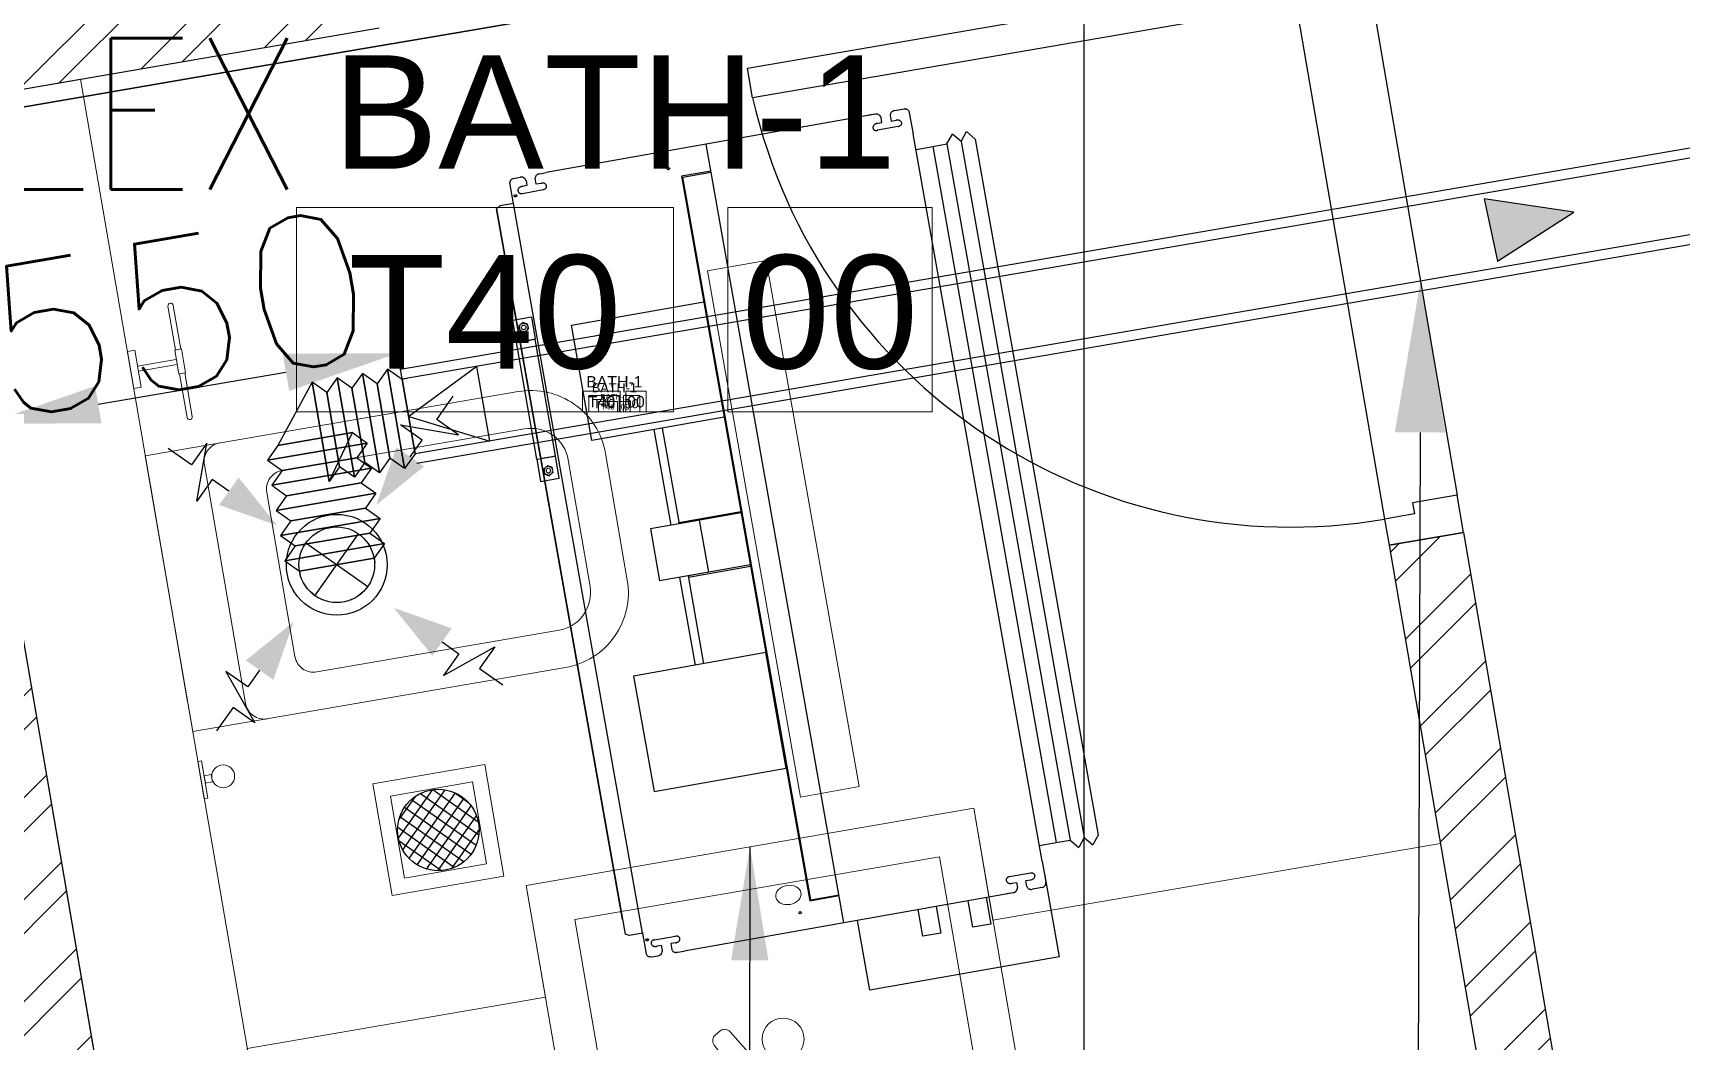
# Model space of a CAD drawing. Header units: millimetres. Extents: x -9226 to 166212, y -13 to 97274.
# Drawn here: x 34336 to 36515, y 19904 to 21236 of the extents above; entities that cross this region are included whole.
import ezdxf
from ezdxf.enums import TextEntityAlignment as Align

# ---------------------------------------------------------------- set-up
doc = ezdxf.new("R2010")
doc.units = ezdxf.units.MM
doc.linetypes.add('23491-GN-XR-PLOT LIMIT$0$DASHED', pattern=[0.75, 0.5, -0.25])
doc.linetypes.add('HIDDEN', pattern=[9.525, 6.35, -3.175])
doc.layers.get('0').update_dxf_attribs({"color": 8})
doc.layers.get('Defpoints').update_dxf_attribs({"color": 8})
for name, color, linetype in [('-EAD', 30, 'Continuous'), ('-TEXT', 7, 'Continuous'), ('1.INS', 8, 'Continuous'), ('1.SAD', 5, 'Continuous'), ('1.support 2', 7, 'Continuous'), ('23491-GN-XR-PLOT LIMIT$0$ARCADE', 8, 'Continuous'), ('23491-GN-XR-PLOT LIMIT$0$PODIUM', 8, 'Continuous'), ('23491-GN-XR-PLOT LIMIT$0$RETAIL', 8, 'Continuous'), ('23491-XR-AR-2ND FLOOR PLAN$0$23491-XR-AR-TYP-FLOOR$0$A-ELC-DP', 8, 'Continuous'), ('23491-XR-AR-2ND FLOOR PLAN$0$23491-XR-AR-TYP-FLOOR$0$A-ELC-DP @ 2000', 8, 'Continuous'), ('23491-XR-AR-2ND FLOOR PLAN$0$NEC-DR-FIXTURES', 8, 'Continuous'), ('EAD', 30, 'Continuous'), ('ETA-AC-SUPPORT', 25, 'Continuous'), ('FAD', 3, 'Continuous'), ('IZ-EAD', 200, 'Continuous'), ('M-HVAC-FCU-02', 20, 'Continuous'), ('M-HVAC-FCU-05', 20, 'Continuous'), ('UNIT', 20, 'Continuous'), ('VCD SHE', 7, 'Continuous')]:
    doc.layers.add(name, color=color, linetype=linetype)
for name, color, linetype, lineweight in [('1.XREF', 8, 'Continuous', 9), ('23491-XR-AR-2ND FLOOR PLAN$0$23491-XR-AR-TYP-FLOOR$0$A-FIXT-TOIT-PLAN', 8, 'Continuous', 5), ('23491-XR-AR-2ND FLOOR PLAN$0$23491-XR-AR-TYP-FLOOR$0$A-Glaz-Sill', 8, 'Continuous', 5), ('23491-XR-AR-2ND FLOOR PLAN$0$23491-XR-AR-TYP-FLOOR$0$A-WALL-PATT', 8, 'Continuous', 5), ('23491-XR-AR-2ND FLOOR PLAN$0$23491-XR-AR-TYP-FLOOR$0$TYP$0$2B+G+19+R Typical Floor$0$A-DOOR', 8, 'Continuous', 25), ('23491-XR-AR-2ND FLOOR PLAN$0$A-FLOR-IDEN', 8, 'Continuous', 9), ('23491-XR-AR-2ND FLOOR PLAN$0$A-FLOR-IDEN @ 10', 8, 'Continuous', 9), ('23491-XR-AR-2ND FLOOR PLAN$0$A-FLOR-IDEN @ 100', 8, 'Continuous', 9), ('23491-XR-AR-2ND FLOOR PLAN$0$A-FLOR-IDEN @ 5', 8, 'Continuous', 9), ('23491-XR-AR-2ND FLOOR PLAN$0$A-FLOR-IDEN @ 8', 8, 'Continuous', 9), ('23491-XR-AR-2ND FLOOR PLAN$0$A-WALL', 8, 'Continuous', 30), ('23491-XR-AR-2ND FLOOR PLAN$0$A-WALL-CAVI', 8, 'Continuous', 15), ('A-ANNO-DIMS', 8, 'Continuous', 9)]:
    doc.layers.add(name, color=color, linetype=linetype, lineweight=lineweight)
doc.styles.add('23491-XR-AR-2ND FLOOR PLAN$0$23491-XR-AR-TYP-FLOOR$0$SDC-TEXT-ARB', font='sdc-arb.shx')
doc.styles.add('23491-XR-AR-2ND FLOOR PLAN$0$SDC-TEXT_4_2', font='arial.ttf')
doc.styles.add('JSE', font='romans.shx', dxfattribs={"width": 0.85})
doc.styles.add('ROMANS', font='isocp.shx', dxfattribs={"width": 0.8})
doc.styles.get("Standard").update_dxf_attribs({"font": 'romans.shx', "height": 200})
doc.dimstyles.new('ISO-25', dxfattribs={"dimtxt": 200, "dimasz": 150, "dimexe": 1.25, "dimexo": 0.625, "dimgap": 1, "dimtad": 1, "dimtoh": 1, "dimdec": 0, "dimrnd": 5, "dimtxsty": 'Standard', "dimcen": 2.5, "dimclrd": 256, "dimclre": 256, "dimclrt": 7, "dimadec": 0, "dimazin": 0, "dimtfac": 1, "dimtdec": 0, "dimtix": 1, "dimtmove": 2, "dimatfit": 3, "dimfxl": 1, "dimarcsym": 1})
doc.dimstyles.new('JSE', dxfattribs={"dimtxt": 50, "dimasz": 150, "dimexe": 0.18, "dimexo": 0.0625, "dimgap": 50, "dimtad": 0, "dimdec": 0, "dimrnd": 5, "dimzin": 0, "dimdsep": 46, "dimtxsty": 'ROMANS', "dimcen": 0.09, "dimclrd": 7, "dimclre": 7, "dimclrt": 7, "dimadec": 0, "dimazin": 0, "dimtfac": 1, "dimtdec": 0, "dimtofl": 0, "dimtmove": 0, "dimatfit": 3, "dimfxl": 1, "dimtolj": 1, "dimtzin": 0, "dimarcsym": 1})

# ---------------------------------------------------------------- blocks, each defined once
blk = doc.blocks.new('*U197')
at = {"color": 8, "ltscale": 0.05}
blk.add_line((200, -145), (200, 145), dxfattribs=at)
at = {"color": 8}
for points in [[(0.1, -910), (200.1, -910), (200.1, 690), (0.1, 690)], [(271, 284), (262, 284), (262, 316), (271, 316), (271, 284)], [(200, -225), (205, -225), (205, -275), (200, -275)], [(205, -245), (214.6, -245), (214.6, -255), (205, -255)]]:
    blk.add_lwpolyline(points, close=True, dxfattribs=at)
for points in [[(263, 316), (263, 374.5)], [(270, 316), (270, 374.5)], [(210, 324.9), (200, 324.9)], [(200, 324.9), (200, 275.1)], [(210, 324.9), (210, 275.1)], [(210, 303.5), (262, 303.5)], [(210, 296.5), (262, 296.5)], [(263, 225.5), (263, 284)], [(270, 225.5), (270, 284)], [(210, 275.1), (200, 275.1)]]:
    blk.add_lwpolyline(points, dxfattribs=at)
blk.add_lwpolyline([(800, -85), (800, 85, 0.414214), (700, 185), (200, 185), (200, -185), (700, -185, 0.414214)], format="xyb", close=True, dxfattribs=at)
blk.add_lwpolyline([(300, -185, -0.414214), (275, -160), (275, 160, -0.414214), (300, 185)], format="xyb", dxfattribs=at)
at = {"color": 8, "ltscale": 0.2}
blk.add_lwpolyline([(750, -85), (750, 85, 0.414214), (700, 135), (375, 135, 0.414214), (350, 110), (350, -110, 0.414214), (375, -135), (700, -135, 0.414214)], format="xyb", close=True, dxfattribs=at)
blk.add_circle((425, 0), 50, dxfattribs=at)
at = {"color": 8}
blk.add_circle((229.7, -250), 15.1, dxfattribs=at)
for centre, start, end in [((266.5, 374.5), 0, 180), ((266.5, 225.5), 180, 0)]:
    blk.add_arc(centre, 3.5, start, end, dxfattribs=at)
blk = doc.blocks.new('*U201')
at = {"color": 8}
for points in [[(0.6, 899.9), (0, -700.1), (-300, -700.1), (-300, -300), (-450, -300), (-450, 300), (-300, 300), (-299.4, 899.9)], [(0, 400), (0, -400), (-25, -400), (-25, 400)], [(-25, -300), (-25, 300), (-450, 300), (-450, -300)], [(-79.1, 228.5), (-79.1, 99.2), (-60.6, 99.2), (-60.6, 228.5)], [(-79.1, -228.5), (-79.1, -99.2), (-60.6, -99.2), (-60.6, -228.5)]]:
    blk.add_lwpolyline(points, close=True, dxfattribs=at)
blk.add_lwpolyline([(-117.3, -6.3), (-117.3, 244.6), (-394.6, 244.6), (-394.6, -244.6), (-117.3, -244.6), (-117.3, -48.9)], dxfattribs=at)
blk.add_lwpolyline([(-60.3, -16, 0.999998), (-78.8, 16), (-213.5, -67.2, 0.405524), (-216.9, -80.7), (-213.1, -87.2, 0.405524), (-199.7, -91)], format="xyb", close=True, dxfattribs=at)
blk.add_circle((-192.3, 0), 27.7, dxfattribs=at)
for centre, radius, start, end in [((-69.5, 150), 29.5, 108.8563, 251.1437), ((-69.5, 150), 29.5, 287.566, 72.434), ((-69.5, 0), 38.8, 238.4369, 181.5631), ((-69.5, -150), 29.5, 108.8563, 251.1437), ((-69.5, -150), 29.5, 287.566, 72.434)]:
    blk.add_arc(centre, radius, start, end, dxfattribs=at)
blk = doc.blocks.new('*U210')
at = {"layer": '23491-XR-AR-2ND FLOOR PLAN$0$23491-XR-AR-TYP-FLOOR$0$TYP$0$2B+G+19+R Typical Floor$0$A-DOOR', "color": 8}
for p, q in [((0.765, 0), (0.035, 0)), ((0.75, -0.1), (0.05, -0.1))]:
    blk.add_line(p, q, dxfattribs=at)
blk.add_lwpolyline([(0.725, 0), (0.725, 0.7289), (0.765, 0.7289), (0.765, 0)], close=True, dxfattribs=at)
for points in [[(0.035, 0), (0, 0), (0, -0.1), (0.05, -0.1), (0.05, -0.04), (0.035, -0.04), (0.035, 0)], [(0.765, 0), (0.8, 0), (0.8, -0.1), (0.75, -0.1), (0.75, -0.04), (0.765, -0.04), (0.765, 0)]]:
    blk.add_lwpolyline(points, dxfattribs=at)
blk.add_arc((0.765, 0), 0.73, 93.1411, 180, dxfattribs=at)
blk = doc.blocks.new('*U722')
at = {"layer": '23491-XR-AR-2ND FLOOR PLAN$0$23491-XR-AR-TYP-FLOOR$0$A-ELC-DP @ 2000', "color": 8, "lineweight": 25, "insert": (129.2, 99.7), "char_height": 1442.988, "attachment_point": 1, "style": '23491-XR-AR-2ND FLOOR PLAN$0$23491-XR-AR-TYP-FLOOR$0$SDC-TEXT-ARB'}
blk.add_mtext_dynamic_manual_height_columns('{\\fArial|b0|i0|c0|p34;ONU}', width=1442.988, gutter_width=7214.9, heights=[0], dxfattribs=at)
blk = doc.blocks.new('23491-XR-AR-2ND FLOOR PLAN$0$23491-XR-AR-TYP-FLOOR$0$A$C81039be2')
at = {"layer": '23491-XR-AR-2ND FLOOR PLAN$0$23491-XR-AR-TYP-FLOOR$0$A-ELC-DP'}
blk.add_blockref('*U722', (0, 0), dxfattribs=at)
blk = doc.blocks.new('*U507')
at = {"color": 8, "linetype": 'ByBlock'}
for points in [[(1.3, 0), (-7, 0), (-7, 4.5), (1.3, 4.5)], [(2.5, 0), (7, 0), (7, 4.5), (2.5, 4.5)]]:
    blk.add_lwpolyline(points, close=True, dxfattribs=at)
at = {"color": 8, "linetype": 'ByBlock', "style": '23491-XR-AR-2ND FLOOR PLAN$0$SDC-TEXT_4_2'}
for tag, p in [('ROOM-NAME-2', (0, 9.95)), ('ROOM-NAME-1', (0, 6.6)), ('ROOM-NO.', (-2.85, 2.2)), ('ROOM-FINISH', (4.75, 2.2))]:
    blk.add_attdef(tag, text='', height=2.5, dxfattribs=at).set_placement(p, align=Align.MIDDLE_CENTER)
blk = doc.blocks.new('*U740')
at = {"layer": '23491-XR-AR-2ND FLOOR PLAN$0$A-FLOR-IDEN @ 10', "color": 8}
ref = blk.add_blockref('*U507', (35104.9, 20735.3), dxfattribs=dict(at, xscale=5.999999999999999, yscale=5.999999999999999, zscale=5.999999999999999))
ref.add_attrib('ROOM-NO.', 'T40', dxfattribs={"layer": '0', "color": 0, "linetype": 'ByBlock', "height": 15, "style": '23491-XR-AR-2ND FLOOR PLAN$0$SDC-TEXT_4_2'}).set_placement((35087.8, 20748.5), align=Align.MIDDLE_CENTER)
ref.add_attrib('ROOM-FINISH', '00', dxfattribs={"layer": '0', "color": 0, "linetype": 'ByBlock', "height": 15, "style": '23491-XR-AR-2ND FLOOR PLAN$0$SDC-TEXT_4_2'}).set_placement((35133.4, 20748.5), align=Align.MIDDLE_CENTER)
ref.add_attrib('ROOM-NAME-1', 'BATH-1', dxfattribs={"layer": '0', "color": 0, "linetype": 'ByBlock', "height": 15, "style": '23491-XR-AR-2ND FLOOR PLAN$0$SDC-TEXT_4_2'}).set_placement((35104.9, 20774.9), align=Align.MIDDLE_CENTER)
at = {"layer": '23491-XR-AR-2ND FLOOR PLAN$0$A-FLOR-IDEN @ 100', "color": 8}
ref = blk.add_blockref('*U507', (35104.9, 20735.3), dxfattribs=dict(at, xscale=60, yscale=60, zscale=60))
ref.add_attrib('ROOM-NO.', 'T40', dxfattribs={"layer": '0', "color": 0, "linetype": 'ByBlock', "height": 150, "style": '23491-XR-AR-2ND FLOOR PLAN$0$SDC-TEXT_4_2'}).set_placement((34933.9, 20867.3), align=Align.MIDDLE_CENTER)
ref.add_attrib('ROOM-FINISH', '00', dxfattribs={"layer": '0', "color": 0, "linetype": 'ByBlock', "height": 150, "style": '23491-XR-AR-2ND FLOOR PLAN$0$SDC-TEXT_4_2'}).set_placement((35389.9, 20867.3), align=Align.MIDDLE_CENTER)
ref.add_attrib('ROOM-NAME-1', 'BATH-1', dxfattribs={"layer": '0', "color": 0, "linetype": 'ByBlock', "height": 150, "style": '23491-XR-AR-2ND FLOOR PLAN$0$SDC-TEXT_4_2'}).set_placement((35104.9, 21131.3), align=Align.MIDDLE_CENTER)
at = {"layer": '23491-XR-AR-2ND FLOOR PLAN$0$A-FLOR-IDEN @ 5', "color": 8}
ref = blk.add_blockref('*U507', (35104.9, 20735.3), dxfattribs=dict(at, xscale=3, yscale=3, zscale=3))
ref.add_attrib('ROOM-NO.', 'T40', dxfattribs={"layer": '0', "color": 0, "linetype": 'ByBlock', "height": 7.5, "style": '23491-XR-AR-2ND FLOOR PLAN$0$SDC-TEXT_4_2'}).set_placement((35096.4, 20741.9), align=Align.MIDDLE_CENTER)
ref.add_attrib('ROOM-FINISH', '00', dxfattribs={"layer": '0', "color": 0, "linetype": 'ByBlock', "height": 7.5, "style": '23491-XR-AR-2ND FLOOR PLAN$0$SDC-TEXT_4_2'}).set_placement((35119.2, 20741.9), align=Align.MIDDLE_CENTER)
ref.add_attrib('ROOM-NAME-1', 'BATH-1', dxfattribs={"layer": '0', "color": 0, "linetype": 'ByBlock', "height": 7.5, "style": '23491-XR-AR-2ND FLOOR PLAN$0$SDC-TEXT_4_2'}).set_placement((35104.9, 20755.1), align=Align.MIDDLE_CENTER)
at = {"layer": '23491-XR-AR-2ND FLOOR PLAN$0$A-FLOR-IDEN @ 8', "color": 8}
ref = blk.add_blockref('*U507', (35104.9, 20735.3), dxfattribs=dict(at, xscale=4.8, yscale=4.8, zscale=4.8))
ref.add_attrib('ROOM-NO.', 'T40', dxfattribs={"layer": '0', "color": 0, "linetype": 'ByBlock', "height": 12, "style": '23491-XR-AR-2ND FLOOR PLAN$0$SDC-TEXT_4_2'}).set_placement((35091.3, 20745.9), align=Align.MIDDLE_CENTER)
ref.add_attrib('ROOM-FINISH', '00', dxfattribs={"layer": '0', "color": 0, "linetype": 'ByBlock', "height": 12, "style": '23491-XR-AR-2ND FLOOR PLAN$0$SDC-TEXT_4_2'}).set_placement((35127.7, 20745.9), align=Align.MIDDLE_CENTER)
ref.add_attrib('ROOM-NAME-1', 'BATH-1', dxfattribs={"layer": '0', "color": 0, "linetype": 'ByBlock', "height": 12, "style": '23491-XR-AR-2ND FLOOR PLAN$0$SDC-TEXT_4_2'}).set_placement((35104.9, 20767), align=Align.MIDDLE_CENTER)
blk = doc.blocks.new('23491-GN-XR-PLOT LIMIT')
at = {"layer": '23491-GN-XR-PLOT LIMIT$0$ARCADE', "color": 8}
blk.add_lwpolyline([(48271.7, 23525.6, 0.000496), (5000, 16088.4), (5000, 11014.2, -0.000526), (50902.2, 18902.5), (55000, 23715.1), (55000, 82243.6), (50763.6, 86480), (9264.6, 86480), (5000, 82215.4), (5000, 81480), (48692.6, 81480), (50500, 80172.6), (50500, 25555.4)], format="xyb", close=True, dxfattribs=at)
at = {"layer": '23491-GN-XR-PLOT LIMIT$0$PODIUM', "color": 8, "linetype": '23491-GN-XR-PLOT LIMIT$0$DASHED', "ltscale": 15, "flags": 128}
blk.add_lwpolyline([(5000, 82215.4), (5000, 11014.2, -0.000526), (50902.2, 18902.5), (55000, 23715.1), (55000, 82243.6), (50763.6, 86480), (9264.6, 86480)], format="xyb", close=True, dxfattribs=at)
blk.add_lwpolyline([(5000, 82215.4), (5000, 11014.2, -0.000526), (50902.2, 18902.5), (55000, 23715.1), (55000, 82243.6), (50763.6, 86480), (9264.6, 86480)], format="xyb", close=True, dxfattribs=at)
at = {"layer": '23491-GN-XR-PLOT LIMIT$0$RETAIL', "color": 8}
blk.add_lwpolyline([(48271.7, 23525.6), (50500, 25555.4), (50500, 80172.6), (48692.6, 81480), (5000, 81480), (5000, 71480), (40000, 71480), (40000, 32256.2, 0.000401), (5000, 26236.7), (5000, 16088.4, -0.000496)], format="xyb", close=True, dxfattribs=at)
blk = doc.blocks.new('23491-XR-AR-2ND FLOOR PLAN$0$A$C9ddd01cc')
at = {"layer": '23491-XR-AR-2ND FLOOR PLAN$0$NEC-DR-FIXTURES', "linetype": 'ByBlock'}
h = blk.add_hatch(dxfattribs=at)
h.set_pattern_fill('_USER', color=8, scale=17.945026, angle=163.5932, style=0, double=1, pattern_type=0)
h.set_pattern_definition([(45, (-596980.314, -23271.093), (-12.6890497, 12.6890497), []), (135, (-596980.314, -23271.093), (-12.6890497, -12.6890497), [])])
h.paths.add_polyline_path([(100, 171.8, 1), (100, 28.2, 1)])
at = {"layer": '23491-XR-AR-2ND FLOOR PLAN$0$NEC-DR-FIXTURES', "color": 8, "lineweight": 0, "ltscale": 0.5}
for points in [[(0, 0), (0, 200), (200, 200), (200, 0)], [(173.3, 173.3), (173.3, 26.7), (26.7, 26.7), (26.7, 173.3)]]:
    blk.add_lwpolyline(points, close=True, dxfattribs=at)
at = {"layer": '23491-XR-AR-2ND FLOOR PLAN$0$NEC-DR-FIXTURES', "color": 8, "linetype": 'ByBlock'}
blk.add_circle((100, 100), 71.8, dxfattribs=at)
blk = doc.blocks.new('23491-XR-AR-2ND FLOOR PLAN')
at = {"layer": '23491-XR-AR-2ND FLOOR PLAN$0$23491-XR-AR-TYP-FLOOR$0$A-WALL-PATT'}
h = blk.add_hatch(dxfattribs=at)
h.set_pattern_fill('ANSI32', color=8, scale=10)
h.set_pattern_definition([(45, (-10881.56, 822979.86), (-67.351921, 67.351921), []), (45, (-10836.66, 822979.86), (-67.351921, 67.351921), [])])
h.paths.add_polyline_path([(30779.8, 16849.4), (31165.8, 14604.1), (31252.1, 14691.4), (30878.3, 16866.4)])
h.paths.add_polyline_path([(34704.5, 17043.2), (34901.7, 17076.6), (34498.8, 19416.3), (36272.8, 19721.2), (36374.4, 19129.8), (36473, 19146.8), (36227.4, 20575.8), (36128.8, 20558.9), (36247.4, 19869.2), (34473.4, 19564.4), (34202.4, 21141), (34793.8, 21242.7), (34658.3, 22031.1), (35840.9, 22234.3), (35993.4, 21347.3), (36091.9, 21364.3), (35939.5, 22251.3), (36087.3, 22276.7), (36053.5, 22473.8), (34476.6, 22202.8), (34612, 21414.4), (33774.3, 21270.4), (33655.8, 21960.3), (33557.2, 21943.4), (33684.2, 21204.2), (30629, 20679.2), (30502, 21418.4), (33655.8, 21960.3), (33638.8, 22058.9), (30485.1, 21516.9), (29893.7, 21415.3), (29927.6, 21218.2), (30026.2, 21235.1), (30034.6, 21185.9), (30133.2, 21202.8), (30124.7, 21252.1), (30420.4, 21302.9), (30564.3, 20465.2), (30268.7, 20414.3), (30133.2, 21202.8), (30034.6, 21185.9), (30317.7, 19538.3), (30416.3, 19555.2), (30268.7, 20414.3), (30285.6, 20315.8), (30581.3, 20366.6), (30679.9, 20383.5), (30645.9, 20580.6), (31877.9, 20792.3), (32216.6, 18821.2), (31428.2, 18685.7), (31529.8, 18094.4), (30692.1, 17950.5), (30582, 18591.1), (30551.8, 18766.8), (30453.2, 18749.8), (30627.4, 17736.4), (30725.9, 17753.4), (30709, 17851.9), (31645.3, 18012.8), (31543.7, 18604.1), (32479.9, 18765), (32581.5, 18173.7), (32581.5, 18173.7), (32778.7, 18207.5), (32761.7, 18306.1), (32663.2, 18289.2), (32561.5, 18880.5), (32364.4, 18846.6), (32025.7, 20817.7), (33405.5, 21054.8), (33405.5, 21054.8), (33996.9, 21156.4), (34335.5, 19185.3), (33547.1, 19049.9), (33648.7, 18458.5), (33550.2, 18441.6), (33567.1, 18343), (33764.2, 18376.9), (33662.6, 18968.2), (34352.5, 19086.8)])
at = {"layer": '23491-XR-AR-2ND FLOOR PLAN$0$A-WALL', "color": 8}
for p, q in [((34202.4, 21141, 0), (34793.8, 21242.7, 0)), ((34473.4, 19564.2, 0), (34202.4, 21141, 0)), ((36227.4, 20575.8, 0), (36128.8, 20558.9, 0)), ((36473, 19146.8, 0), (36227.4, 20575.8, 0)), ((36128.8, 20558.9, 0), (36247.4, 19869, 0))]:
    blk.add_line(p, q, dxfattribs=at)
at = {"layer": '23491-XR-AR-2ND FLOOR PLAN$0$23491-XR-AR-TYP-FLOOR$0$A-FIXT-TOIT-PLAN', "color": 8, "extrusion": (-2.83166e-07, -4.86581e-08, -1), "xscale": -1, "zscale": -1, "rotation": 350.2485670208109}
blk.add_blockref('*U197', (-34319.1, 20461, 0), dxfattribs=at)
at = {"layer": '23491-XR-AR-2ND FLOOR PLAN$0$23491-XR-AR-TYP-FLOOR$0$A-FIXT-TOIT-PLAN', "color": 8, "extrusion": (6.75914e-08, 3.57444e-07, -1), "xscale": -1.000000000000004, "zscale": -1.000000000000004, "rotation": 80.22920464029166}
blk.add_blockref('*U201', (-35360.5, 19716.8, 0), dxfattribs=at)
at = {"layer": '23491-XR-AR-2ND FLOOR PLAN$0$23491-XR-AR-TYP-FLOOR$0$A-Glaz-Sill', "color": 8, "lineweight": 25, "xscale": -1, "rotation": 279.7502717616593}
blk.add_blockref('23491-XR-AR-2ND FLOOR PLAN$0$23491-XR-AR-TYP-FLOOR$0$A$C81039be2', (38464.1, 18778.6), dxfattribs=at)
at = {"layer": '23491-XR-AR-2ND FLOOR PLAN$0$23491-XR-AR-TYP-FLOOR$0$TYP$0$2B+G+19+R Typical Floor$0$A-DOOR', "color": 8, "extrusion": (-9.47577e-15, -1.62828e-15, -1), "xscale": -999.9999999999994, "yscale": 999.9999999999993, "zscale": -999.9999999999994, "rotation": 260.2497282382111}
blk.add_blockref('*U210', (-36128.8, 20558.9, 0), dxfattribs=at)
at = {"layer": '23491-XR-AR-2ND FLOOR PLAN$0$A-FLOR-IDEN'}
blk.add_blockref('*U740', (0, 0), dxfattribs=at)
at = {"layer": '23491-XR-AR-2ND FLOOR PLAN$0$A-WALL-CAVI', "color": 8}
blk.add_blockref('23491-GN-XR-PLOT LIMIT', (0, 0), dxfattribs=at)
at = {"layer": '23491-XR-AR-2ND FLOOR PLAN$0$NEC-DR-FIXTURES', "color": 8, "extrusion": (-1.27247e-07, -1.08716e-08, 1), "xscale": 0.7499999999999934, "yscale": 0.7499999999999934, "zscale": 0.7499999999999934, "rotation": 9.766630260982653}
blk.add_blockref('23491-XR-AR-2ND FLOOR PLAN$0$A$C9ddd01cc', (34811.1, 20095.9, 0), dxfattribs=at)
blk = doc.blocks.new('XREF')
at = {"layer": 'A-ANNO-DIMS', "color": 8}
blk.add_blockref('23491-XR-AR-2ND FLOOR PLAN', (0, 0), dxfattribs=at)
blk = doc.blocks.new('IZ-DV 150')
at = {"layer": 'IZ-EAD'}
for p, q in [((0, 75), (0, -75)), ((-75, 0), (75, 0))]:
    blk.add_line(p, q, dxfattribs=at)
for points in [[(-4.5, 299.5), (-57.4, 299.5), (48.4, 349.7), (-4.5, 349.7), (-4.5, 406.3)], [(-4.5, 258.8), (-4.5, 299.5)], [(-299.5, 4.5), (-299.5, 57.4), (-349.7, -48.4), (-349.7, 4.5), (-406.3, 4.5)], [(299.5, 4.5), (299.5, 57.4), (349.7, -48.4), (349.7, 4.5), (406.3, 4.5)], [(-258.8, 4.5), (-299.5, 4.5)], [(258.8, 4.5), (299.5, 4.5)], [(-4.5, -258.8), (-4.5, -299.5)], [(-4.5, -299.5), (-57.4, -299.5), (48.4, -349.7), (-4.5, -349.7), (-4.5, -406.3)]]:
    blk.add_lwpolyline(points, dxfattribs=at)
for radius in [100, 75]:
    blk.add_circle((0, 0), radius, dxfattribs=at)
for points in [[(28.8, 258.8), (-4.5, 141.6), (-37.9, 258.8)], [(-258.8, -28.8), (-141.6, 4.5), (-258.8, 37.9)], [(258.8, -28.8), (141.6, 4.5), (258.8, 37.9)], [(28.8, -258.8), (-4.5, -141.6), (-37.9, -258.8)]]:
    blk.add_solid(points, dxfattribs=at)
blk = doc.blocks.new('HVAC-VOL-SPD-S01-M-01-0400 R-01$0$HVAC-VOL-SPD-S01-M-01-0400 R-01$0$A$C2F9C6816')
blk.add_hatch(color=256).paths.add_polyline_path([(-198.8, -78.6), (-398.8, -153.6), (-198.8, -228.6)])
for p, q in [((-198.8, -78.6), (-398.8, -153.6)), ((-198.8, -228.6), (-198.8, -78.6)), ((-398.8, -153.6), (-198.8, -228.6))]:
    blk.add_line(p, q)
blk = doc.blocks.new('t')
at = {"layer": 'ETA-AC-SUPPORT', "color": 7, "linetype": 'HIDDEN', "ltscale": 0.3, "extrusion": (2.40653e-07, 5.25136e-08, 1)}
for p, q in [((4429.3, -9484.4, 0), (4379.3, -9484.4, 0)), ((4392.9, -9513, 0), (4404.3, -9506.4, 0)), ((4392.9, -9526.2, 0), (4392.9, -9513, 0)), ((4415.8, -9513, 0), (4404.3, -9506.4, 0)), ((4415.8, -9526.2, 0), (4415.8, -9513, 0)), ((4392.9, -9526.2, 0), (4404.3, -9532.9, 0)), ((4415.8, -9526.2, 0), (4404.3, -9532.9, 0))]:
    blk.add_line(p, q, dxfattribs=at)
at = {"layer": 'ETA-AC-SUPPORT', "color": 7, "linetype": 'Continuous', "ltscale": 0.3, "extrusion": (2.40653e-07, 5.25136e-08, 1), "elevation": 0}
blk.add_lwpolyline([(4429.3, -9484.4), (4429.3, -9543.9), (4379.3, -9543.9), (4379.3, -9484.4)], dxfattribs=at)
at = {"layer": 'ETA-AC-SUPPORT', "color": 7, "linetype": 'HIDDEN', "ltscale": 0.3, "extrusion": (2.40653e-07, 5.25136e-08, 1)}
for radius in [11.5, 6]:
    blk.add_circle((4404.3, -9519.6, 0), radius, dxfattribs=at)
blk = doc.blocks.new('*U554')
at = {"layer": 'ETA-AC-SUPPORT', "color": 7, "linetype": 'Continuous', "ltscale": 0.3, "extrusion": (2.40653e-07, 5.25136e-08, 1)}
for p, q in [((4404.3, -9357.5, 0), (4404.3, -9514.1, 0)), ((4429.3, -9357.5, 0), (4429.3, -9514.1, 0))]:
    blk.add_line(p, q, dxfattribs=at)
at = {"color": 7, "linetype": 'Continuous', "xscale": -0.5, "yscale": 0.5, "zscale": 0.5, "rotation": 180}
blk.add_blockref('t', (2214.7, -14099.7, 0), dxfattribs=at)
at = {"color": 7, "linetype": 'Continuous', "xscale": 0.5, "yscale": 0.5, "zscale": 0.5}
blk.add_blockref('t', (2214.7, -4771.9, 0), dxfattribs=at)
blk = doc.blocks.new('*D440')
at = {"layer": 'Defpoints', "color": 0, "transparency": 16777216}
for p in [(34243, 19699.5), (34249.5, 19663.3, 0), (33875.3, 19596)]:
    blk.add_point(p, dxfattribs=at)
at = {"layer": 'VCD SHE', "lineweight": -2, "transparency": 16777216}
for p, q in [((34390.6, 19726.1), (34538.3, 19752.7)), ((33868.7, 19632.2), (34243, 19699.5)), ((34249.4, 19663.9), (34242.8, 19700.8)), ((33875.2, 19596.6), (33868.5, 19633.4)), ((33721.1, 19605.6), (33573.5, 19579))]:
    blk.add_line(p, q, dxfattribs=at)
at = {"layer": 'VCD SHE', "transparency": 16777216}
for points in [[(34386.2, 19750.7), (34395.1, 19701.5), (34243, 19699.5)], [(33716.7, 19630.2), (33725.5, 19581), (33868.7, 19632.2)]]:
    blk.add_solid(points, dxfattribs=at)
at = {"layer": 'VCD SHE', "color": 7, "transparency": 16777216, "insert": (34038, 19765.3), "char_height": 200, "attachment_point": 5, "rotation": 10.2032}
blk.add_mtext('380', dxfattribs=at)
blk = doc.blocks.new('*D441')
at = {"layer": 'Defpoints', "color": 0, "transparency": 16777216}
for p in [(34824.6, 20778.1, -1.2), (34274.9, 20719.3), (34280.8, 20684.6)]:
    blk.add_point(p, dxfattribs=at)
at = {"layer": 'VCD SHE', "lineweight": -2, "transparency": 16777216}
for p, q in [((34824.5, 20778.7), (34818.4, 20813.9)), ((34670.8, 20787.3), (34422.7, 20744.7)), ((34280.7, 20685.2), (34274.7, 20720.5))]:
    blk.add_line(p, q, dxfattribs=at)
at = {"layer": 'VCD SHE', "transparency": 16777216}
for points in [[(34666.6, 20811.9), (34675.1, 20762.7), (34818.7, 20812.7)], [(34418.5, 20769.3), (34427, 20720), (34274.9, 20719.3)]]:
    blk.add_solid(points, dxfattribs=at)
at = {"layer": 'VCD SHE', "color": 7, "transparency": 16777216, "insert": (34529.7, 20865.5), "char_height": 200, "attachment_point": 5, "rotation": 9.7502}
blk.add_mtext('550', dxfattribs=at)
blk = doc.blocks.new('1425')
at = {"layer": 'M-HVAC-FCU-02', "color": 30}
for p, q in [((-402.3, -23.8), (-402.3, -43.8)), ((402.3, -23.8), (402.3, -43.8)), ((-402.3, -43.8), (-412.3, -53.8)), ((-402.3, -63.8), (-412.3, -53.8)), ((402.3, -43.8), (-402.3, -43.8)), ((402.3, -43.8), (412.3, -53.8)), ((402.3, -63.8), (412.3, -53.8)), ((-402.3, -63.8), (-412.3, -73.8)), ((402.3, -63.8), (-402.3, -63.8)), ((402.3, -63.8), (412.3, -73.8)), ((-402.3, -83.8), (-412.3, -73.8)), ((402.3, -83.8), (412.3, -73.8)), ((402.3, -83.8), (-402.3, -83.8))]:
    blk.add_line(p, q, dxfattribs=at)
at = {"layer": 'M-HVAC-FCU-05', "color": 30}
for p, q in [((-422, 586.7), (-419.6, 592.1)), ((419.1, 592.3), (-419.6, 592.1)), ((-402.5, 592.1), (419.1, 592.3)), ((421.5, 586.9), (419.1, 592.3)), ((-422, 567.1), (-422, 586.7)), ((421.5, 567.3), (421.5, 586.9)), ((-422, 567.6), (-445.8, 567.6)), ((-422, 567.6), (421.5, 567.8)), ((421.5, 567.8), (445.3, 567.8)), ((-450.2, 561.3), (-450.2, 551.6)), ((-439.4, 544.6), (-439.4, 550.6)), ((-431.6, 552.7), (-431.6, 523.1)), ((431.1, 552.9), (431.2, 523.4)), ((438.9, 544.9), (438.9, 550.8)), ((449.7, 561.5), (449.7, 551.9)), ((-445.1, 544.6), (-439.4, 544.6)), ((444.7, 544.9), (438.9, 544.9)), ((-450.2, 524.3), (-450.2, 514.9)), ((-439.2, 531.3), (-445.9, 531.3)), ((-439.2, 524.5), (-439.2, 531.3)), ((438.7, 531.6), (445.5, 531.6)), ((438.7, 524.8), (438.7, 531.6)), ((449.7, 524.6), (449.7, 515.1)), ((-450, 47.3), (-450.2, 514.9)), ((-132, 517.4), (-265.5, 517.3)), ((-265.5, 517.3), (-265.4, 329.5)), ((-131.9, 329.6), (-132, 517.4)), ((140.3, 517.5), (273.7, 517.5)), ((140.3, 329.6), (140.3, 517.5)), ((273.7, 517.5), (273.8, 329.7)), ((450, 47.6), (449.7, 515.1)), ((29.7, 458.4), (-30.5, 458.4)), ((-30.4, 388.7), (-30.5, 458.4)), ((29.8, 388.7), (29.7, 458.4)), ((-132, 429.5), (-30.5, 429.5)), ((140.3, 429.5), (29.8, 429.5)), ((-132, 417.5), (-30.4, 417.6)), ((-31.8, 417.6), (-31.8, 329.6)), ((-30.4, 417.6), (-31.8, 417.6)), ((-30.4, 329.6), (-30.4, 417.6)), ((29.8, 329.6), (29.8, 417.6)), ((29.8, 417.6), (31.1, 417.6)), ((140.3, 417.6), (29.8, 417.6)), ((31.1, 417.6), (31.1, 329.6)), ((-30.4, 388.7), (29.8, 388.7)), ((418.7, 329.7), (-419, 329.5)), ((-418.9, 287.8), (-419, 329.5)), ((-417.9, 327.9), (417.6, 328.2)), ((-417.9, 327.9), (-417.9, 287.8)), ((-265.4, 329.5), (-131.9, 329.6)), ((-31.8, 329.6), (-30.4, 329.6)), ((31.1, 329.6), (29.8, 329.6)), ((273.8, 329.7), (140.3, 329.6)), ((417.6, 328.2), (417.6, 288.1)), ((418.7, 288.1), (418.7, 329.7)), ((-450.1, 287.8), (449.9, 288.1)), ((-531, 268.5), (-450.1, 268.6)), ((-530.9, -0.2), (-531, 268.5)), ((-480.8, 157), (-480.8, 182.5)), ((-480.8, 182.5), (-450, 182.5)), ((-450, 157), (-480.8, 157)), ((-480.8, 111.4), (-450, 111.4)), ((-480.8, 86), (-480.8, 111.4)), ((-450, 86), (-480.8, 86)), ((-450, 47.3), (-450, 56.9)), ((450, 47.6), (450, 57.2)), ((-439.2, 46.3), (-439.2, 40.3)), ((-431.4, 18.8), (-431.4, 48.4)), ((431.4, 19), (431.4, 48.6)), ((439.2, 46.5), (439.2, 40.6)), ((-439.2, 40.3), (-445, 40.3)), ((439.2, 40.6), (445, 40.6)), ((-450, 6.3), (-450, 20)), ((-445.7, 27), (-439, 27)), ((-439, 27), (-439, 20.2)), ((439, 27.3), (439, 20.4)), ((445.7, 27.3), (439, 27.3)), ((450, 6.6), (450, 20.3)), ((-420.5, -0.1), (420.5, 0.1)), ((402.3, 0.1), (402.3, -23.7)), ((420.2, 0.1), (444.7, 0.1)), ((-435, -0.1), (-530.9, -0.2)), ((-420.2, -0.1), (-444.7, -0.1)), ((-402.3, -0.1), (-402.3, -23.9)), ((402.3, -23.7), (-402.3, -23.9)), ((402.3, -23.7), (-402.3, -23.9))]:
    blk.add_line(p, q, dxfattribs=at)
at = {"layer": 'M-HVAC-FCU-05', "color": 30, "lineweight": 18}
for p, q in [((-300.6, 316.9), (307.7, 317.1)), ((-300.6, 233.5), (-300.6, 316.9)), ((307.7, 317.1), (307.7, 233.7)), ((307.7, 233.7), (-300.6, 233.5))]:
    blk.add_line(p, q, dxfattribs=at)
at = {"layer": 'M-HVAC-FCU-05', "color": 30}
for points in [[(-445.8, 567.6, 0.14745), (-447.3, 567.2, 0.057538), (-447.9, 566.8, 0.043631), (-448.4, 566.2, 0.037373), (-448.9, 565.4, 0.018686), (-449.2, 564.8, 0.02183), (-449.5, 563.9, 0.03988), (-450.1, 561.5, 0.006038), (-450.2, 561.3)], [(445.3, 567.8, -0.14745), (446.8, 567.5, -0.057538), (447.4, 567, -0.043631), (447.9, 566.4, -0.037373), (448.4, 565.6, -0.018686), (448.7, 565, -0.02183), (449.1, 564.1, -0.03988), (449.7, 561.8, -0.006038), (449.7, 561.5)], [(-450.2, 551.6, 0.032566), (-450.1, 550.3, 0.04988), (-449.7, 548.7, 0.245422), (-445.4, 544.7, 0.018987), (-445.1, 544.6)], [(-435.5, 558.3, 0.03023), (-435.7, 558.3, 0.042163), (-436.2, 558.1, 0.109989), (-437.5, 557.3, 0.060394), (-438.2, 556.3, 0.042159), (-438.7, 555.4, 0.031845), (-439, 554.3, 0.028129), (-439.2, 553.1, 0.024443), (-439.4, 551.6, 0.013294), (-439.4, 550.6)], [(-431.6, 552.7, 0.018031), (-431.6, 553.2, 0.033701), (-431.7, 554.5, 0.041222), (-432, 555.7, 0.04728), (-432.4, 556.6, 0.066586), (-433, 557.4, 0.138842), (-434.5, 558.2, 0.036684), (-435, 558.3, 0.034492), (-435.5, 558.3)], [(431.1, 553, -0.018031), (431.1, 553.5, -0.033701), (431.3, 554.8, -0.041222), (431.6, 555.9, -0.04728), (432, 556.9, -0.066586), (432.6, 557.6, -0.138842), (434, 558.5, -0.036684), (434.5, 558.5, -0.034492), (435.1, 558.5)], [(435.1, 558.5, -0.03023), (435.3, 558.5, -0.042163), (435.7, 558.4, -0.109989), (437.1, 557.5, -0.060394), (437.8, 556.6, -0.042159), (438.3, 555.6, -0.031845), (438.6, 554.6, -0.028129), (438.8, 553.3, -0.024443), (438.9, 551.9, -0.013294), (438.9, 550.9)], [(449.7, 551.9, -0.032566), (449.6, 550.6, -0.04988), (449.2, 549, -0.245422), (444.9, 544.9, -0.018987), (444.7, 544.9)], [(-445.9, 531.3, 0.028262), (-446.1, 531.3, 0.052211), (-446.7, 531.2, 0.123145), (-448.2, 530.2, 0.055731), (-448.9, 529.4, 0.037382), (-449.3, 528.6, 0.033882), (-449.7, 527.6, 0.029807), (-450, 526.4, 0.025735), (-450.1, 525, 0.009134), (-450.2, 524.3)], [(-435.3, 517.5, -0.026495), (-435.5, 517.5, -0.048004), (-436.1, 517.7, -0.118717), (-437.6, 518.9, -0.058793), (-438.3, 519.9, -0.041358), (-438.7, 521, -0.031459), (-439, 522.1, -0.027983), (-439.1, 523.3, -0.020442), (-439.2, 524.5)], [(-431.6, 523.1, -0.01724), (-431.7, 522.4, -0.027058), (-432, 521.1, -0.037824), (-432.5, 519.8, -0.040466), (-432.9, 518.9, -0.050447), (-433.5, 518.3, -0.055402), (-434, 517.9, -0.140685), (-435.3, 517.5)], [(431.2, 523.4, 0.01724), (431.3, 522.7, 0.027058), (431.6, 521.3, 0.037824), (432.1, 520, 0.040466), (432.5, 519.2, 0.050447), (433.1, 518.5, 0.055402), (433.6, 518.1, 0.140685), (434.9, 517.8)], [(434.9, 517.8, 0.026495), (435.1, 517.8, 0.048004), (435.7, 518, 0.118717), (437.2, 519.2, 0.058793), (437.9, 520.2, 0.041358), (438.3, 521.2, 0.031459), (438.6, 522.3, 0.027983), (438.7, 523.6, 0.020442), (438.7, 524.8)], [(445.5, 531.6, -0.028262), (445.6, 531.6, -0.052211), (446.3, 531.5, -0.123145), (447.8, 530.5, -0.055731), (448.5, 529.7, -0.037382), (448.9, 528.9, -0.033882), (449.3, 527.9, -0.029807), (449.5, 526.7, -0.025735), (449.7, 525.2, -0.009134), (449.7, 524.6)], [(-445, 40.3, -0.018958), (-445.2, 40.4, -0.034322), (-445.9, 40.6, -0.196303), (-449.3, 44, -0.051286), (-449.8, 45.5, -0.034229), (-450, 46.7, -0.012756), (-450, 47.3)], [(-435.4, 54, 0.03023), (-435.6, 53.9, 0.042163), (-436, 53.8, 0.109989), (-437.3, 52.9, 0.060394), (-438.1, 52, 0.042159), (-438.5, 51, 0.031845), (-438.9, 50, 0.028129), (-439.1, 48.8, 0.024443), (-439.2, 47.3, 0.013294), (-439.2, 46.3)], [(-431.4, 48.4, 0.018031), (-431.4, 48.9, 0.033701), (-431.6, 50.2, 0.041222), (-431.8, 51.4, 0.04728), (-432.3, 52.3, 0.066586), (-432.9, 53.1, 0.138842), (-434.3, 53.9, 0.036684), (-434.8, 53.9, 0.034492), (-435.4, 54)], [(431.4, 48.6, -0.018031), (431.4, 49.1, -0.033701), (431.5, 50.4, -0.041222), (431.8, 51.6, -0.04728), (432.2, 52.5, -0.066586), (432.8, 53.3, -0.138842), (434.3, 54.1, -0.036684), (434.8, 54.2, -0.034492), (435.3, 54.2)], [(435.3, 54.2, -0.03023), (435.5, 54.2, -0.042163), (436, 54.1, -0.109989), (437.3, 53.2, -0.060394), (438, 52.3, -0.042159), (438.5, 51.3, -0.031845), (438.8, 50.3, -0.028129), (439.1, 49, -0.024443), (439.2, 47.5, -0.013294), (439.2, 46.5)], [(445, 40.6, 0.018958), (445.2, 40.6, 0.034322), (445.9, 40.9, 0.196303), (449.3, 44.3, 0.051286), (449.8, 45.7, 0.034229), (449.9, 47, 0.012756), (450, 47.6)], [(-450, 20, -0.023667), (-449.9, 21.5, -0.027559), (-449.6, 22.9, -0.031647), (-449.3, 23.9, -0.050593), (-448.7, 25.1, -0.087102), (-447.7, 26.3, -0.09091), (-446.5, 26.9, -0.051146), (-445.9, 27, -0.028286), (-445.7, 27)], [(-439, 20.2, 0.024663), (-439, 18.7, 0.02816), (-438.8, 17.5, 0.038602), (-438.4, 16.3, 0.064309), (-437.7, 14.9, 0.093157), (-436.6, 13.7, 0.077975), (-435.5, 13.3, 0.035164), (-435.2, 13.2)], [(-435.2, 13.2, 0.153575), (-433.7, 13.6, 0.053761), (-433.2, 14.1, 0.04127), (-432.8, 14.6, 0.041237), (-432.3, 15.5, 0.025049), (-432, 16.2, 0.04783), (-431.4, 18.5, 0.006337), (-431.4, 18.8)], [(435.1, 13.4, -0.153575), (433.7, 13.9, -0.053761), (433.2, 14.3, -0.04127), (432.8, 14.8, -0.041237), (432.3, 15.7, -0.025049), (432, 16.5, -0.04783), (431.4, 18.8, -0.006337), (431.4, 19)], [(439, 20.4, -0.024663), (438.9, 19, -0.02816), (438.8, 17.8, -0.038602), (438.4, 16.5, -0.064309), (437.7, 15.2, -0.093157), (436.6, 14, -0.077975), (435.5, 13.5, -0.035164), (435.1, 13.4)], [(450, 20.3, 0.023667), (449.9, 21.8, 0.027559), (449.6, 23.1, 0.031647), (449.3, 24.2, 0.050593), (448.7, 25.4, 0.087102), (447.7, 26.5, 0.09091), (446.5, 27.1, 0.051146), (445.9, 27.3, 0.028286), (445.7, 27.3)], [(-444.7, -0.1, -0.056961), (-445.7, -0.1, -0.127139), (-447.5, 0.8, -0.061243), (-448.4, 1.7, -0.044469), (-449, 2.7, -0.028142), (-449.4, 3.6, -0.053001), (-450, 6.1, -0.008073), (-450, 6.3)], [(444.7, 0.1, 0.056961), (445.7, 0.2, 0.127139), (447.5, 1.1, 0.061243), (448.3, 2, 0.044469), (449, 3, 0.028142), (449.4, 3.9, 0.053001), (450, 6.3, 0.008073), (450, 6.6)]]:
    blk.add_lwpolyline(points, format="xyb", dxfattribs=at)
for centre, start_param, end_param in [((-430.2, 563), 4.712389, 10.995574), ((429.8, 563.2), -1.570796, 4.712389), ((-430.1, 345.7), 4.712389, 10.995574), ((429.8, 345.9), -1.570796, 4.712389)]:
    blk.add_ellipse(centre, major_axis=(0, 1.98), ratio=0.61, start_param=start_param, end_param=end_param, dxfattribs=at)
at = {"layer": 'M-HVAC-FCU-05', "color": 30, "lineweight": 18}
blk.add_ellipse((-407.9, 357.6), major_axis=(0, 17.9), ratio=0.61, start_param=-1.570796, end_param=4.712389, dxfattribs=at)
blk = doc.blocks.new('1045')
at = {"layer": 'UNIT', "linetype": 'ByBlock', "xscale": 1.585, "yscale": 0.945, "rotation": 179.9952536884985}
blk.add_blockref('1425', (-36.8, 190.4), dxfattribs=at)
blk = doc.blocks.new('A$C7790579b')
at = {"layer": '1.SAD', "xscale": 0.7325, "rotation": 180}
blk.add_blockref('1045', (0, 0), dxfattribs=at)
blk = doc.blocks.new('A$Cae2e412a')
at = {"layer": '1.SAD', "extrusion": (1.2564e-07, -7.27387e-08, 1), "rotation": 100.038171373836}
blk.add_blockref('A$C7790579b', (24236.7, 10026.4, 0), dxfattribs=at)

msp = doc.modelspace()

# ---------------------------------------------------------------- block references
at = {"layer": '1.XREF'}
msp.add_blockref('XREF', (0, 0), dxfattribs=at)

# ---------------------------------------------------------------- next in the draw order: linework, layer by layer
at = {"color": 30, "true_color": 0xf26722}
for points in [[(34847.3, 20680.5), (34841.4, 20679.5), (34824.5, 20778), (34805, 20791.6), (34827.6, 20660.2), (34808.2, 20673.8), (34791.3, 20772.3), (34771.8, 20785.9), (34794.4, 20654.5), (34775, 20668.1), (34758, 20766.6), (34738.6, 20780.2), (34761.2, 20648.8), (34741.7, 20662.4), (34724.8, 20760.9), (34705.3, 20774.5), (34727.9, 20643), (34758.7, 20707.7), (34660.2, 20690.8), (34646.6, 20671.4), (34778, 20693.9), (34764.4, 20674.5), (34665.9, 20657.6), (34652.3, 20638.1), (34783.7, 20660.7), (34770.1, 20641.3), (34671.6, 20624.3), (34658, 20604.9), (34789.4, 20627.5), (34775.8, 20608), (34677.3, 20591.1), (34663.7, 20571.7), (34795.2, 20594.2), (34781.6, 20574.8), (34683, 20557.9), (34669.4, 20538.4), (34800.9, 20561), (34787.3, 20541.6), (34688.7, 20524.6), (34689.7, 20518.7)], [(34830.4, 20779.1), (34824.5, 20778), (34841.4, 20679.5), (34827.6, 20660.2), (34805, 20791.6), (34791.3, 20772.3), (34808.2, 20673.8), (34794.4, 20654.5), (34771.8, 20785.9), (34758, 20766.6), (34775, 20668.1), (34761.2, 20648.8), (34738.6, 20780.2), (34724.8, 20760.9), (34741.7, 20662.4), (34727.9, 20643), (34705.3, 20774.5), (34660.2, 20690.8), (34758.7, 20707.7), (34778, 20693.9), (34646.6, 20671.4), (34665.9, 20657.6), (34764.4, 20674.5), (34783.7, 20660.7), (34652.3, 20638.1), (34671.6, 20624.3), (34770.1, 20641.3), (34789.4, 20627.5), (34658, 20604.9), (34677.3, 20591.1), (34775.8, 20608), (34795.2, 20594.2), (34663.7, 20571.7), (34683, 20557.9), (34781.6, 20574.8), (34800.9, 20561), (34669.4, 20538.4), (34688.7, 20524.6), (34787.3, 20541.6), (34788.3, 20535.7)]]:
    msp.add_lwpolyline(points, dxfattribs=at)
at = {"layer": '1.INS', "extrusion": (-0.000514324, -8.83852e-05, 1), "elevation": -21}
for points in [[(36939.6, 21154.7), (34822.4, 20790.9)], [(37059.5, 21047.5), (34843.7, 20666.7)]]:
    msp.add_lwpolyline(points, dxfattribs=at)
at = {"layer": 'EAD', "extrusion": (-0.000514324, -8.83852e-05, 1), "elevation": -21}
for points in [[(36941.8, 21141.9), (34824.6, 20778.1)], [(37057.3, 21060.3), (34841.5, 20679.5)], [(34923.2, 20795), (34833.1, 20728.8), (34940.1, 20696.4)], [(34940.1, 20696.4), (34923.2, 20795)], [(34841.5, 20679.5), (34824.6, 20778.1)]]:
    msp.add_lwpolyline(points, dxfattribs=at)
at = {"layer": 'FAD', "color": 7, "elevation": -0.5}
msp.add_lwpolyline([(36169.8, 20707.9), (36154.4, 15366.5), (50600, 15366.5)], dxfattribs=at)
at = {"layer": 'FAD', "color": 7}
msp.add_solid([(36136.4, 20708, -0.5), (36170.3, 20907.9, -0.5), (36203.1, 20707.8, -0.5)], dxfattribs=at)

# ---------------------------------------------------------------- next in the draw order: block references
at = {"layer": '-EAD', "extrusion": (3.51525e-05, 1.77637e-06, 1), "xscale": 0.5613210269334036, "yscale": 0.5613210269334036, "zscale": 0.5613210269334036, "rotation": 192.0820119540812}
msp.add_blockref('HVAC-VOL-SPD-S01-M-01-0400 R-01$0$HVAC-VOL-SPD-S01-M-01-0400 R-01$0$A$C2F9C6816', (34532.5, 20784.9, 46640436.7), dxfattribs=at)
at = {"color": 8, "extrusion": (-8.38789e-07, 4.88119e-06, 1), "xscale": 0.666666666666667, "yscale": 0.666666666666667, "zscale": 0.666666666666667, "rotation": 54.75053498729744}
msp.add_blockref('IZ-DV 150', (34738, 20533, 0.1), dxfattribs=at)
at = {"layer": '1.support 2', "linetype": 'ByBlock', "extrusion": (6.40101e-06, -3.46104e-05, 1), "xscale": 1.001591528757322, "yscale": 1.001591528757322, "zscale": 1.001591528757322, "rotation": 189.8236558621095}
msp.add_blockref('*U554', (40972.8, 12194.5, -0.5), dxfattribs=at)
at = {"layer": 'VCD SHE'}
msp.add_blockref('A$Cae2e412a', (11165.6, 10535.8, 0), dxfattribs=at)

# ---------------------------------------------------------------- next in the draw order: texts
at = {"layer": '-TEXT', "extrusion": (3.5195e-05, 4.02055e-07, 1), "insert": (33601.4, 21228.9, -11.9), "char_height": 200, "width": 2536.527, "attachment_point": 1, "text_direction": (1, 0, -3.5e-05), "style": 'JSE'}
msp.add_mtext('100 FLEX\\PDUCT', dxfattribs=at)

# ---------------------------------------------------------------- next in the draw order: dimensions: what is measured, and where the dimension line sits
at = {"layer": 'VCD SHE'}
for p1, p2, distance, picture, middle in [((34824.6, 20778.1, -1.2), (34280.8, 20684.6), -35.2, '*D441', (34529.7, 20865.5)), ((33875.3, 19596), (34249.5, 19663.3, 0), 36.8, '*D440', (34038, 19765.3))]:
    dim = msp.add_aligned_dim(p1=p1, p2=p2, distance=distance, dimstyle='ISO-25', dxfattribs=at)
    dim.commit()
    dim.dimension.update_dxf_attribs({"geometry": picture, "text_midpoint": middle})

# ---------------------------------------------------------------- next in the draw order: leaders
at = {"layer": 'FAD'}
for points in [[(35725.5, 21664.8, 5.8), (35725.5, 14768.7, 5.8), (45299.2, 14768.7, 5.8)], [(33286.9, 20166.9, 0), (33286.9, 11692.8, 0), (45299.2, 11692.8, 0)], [(35284.1, 20160.3, 0), (35271.1, 13753.8, 0), (45299.3, 13754, 0)]]:
    msp.add_leader(points, dimstyle='JSE', override={"dimgap": 50, "dimtad": 0}, dxfattribs=at)

doc.saveas('drawing.dxf')
